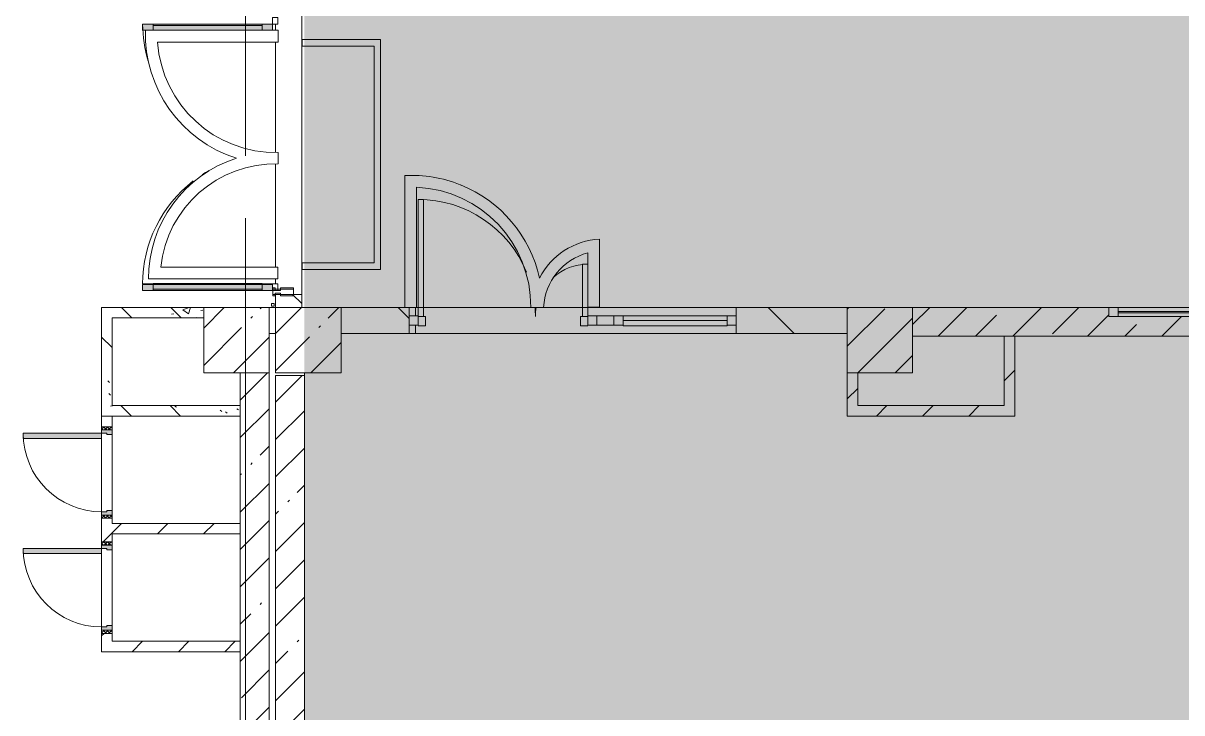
# Model space of a CAD drawing. Header units: millimetres. Extents: x 35146 to 234858, y -8553 to 29000.
# Drawn here: x 142284 to 151142, y 4803 to 10072 of the extents above; entities that cross this region are included whole.
import ezdxf

# ---------------------------------------------------------------- set-up
doc = ezdxf.new("R2010")
doc.units = ezdxf.units.MM
doc.linetypes.add('Осевая', pattern=[3175, 635, -476.25, 1587.5, -476.25])
doc.layers.add('A-DETL-GENF-3', color=7, linetype='Continuous', lineweight=9, true_color=0xc0c0c0, transparency=0.4)
for name, color, linetype, lineweight, true_color in [('A-DETL-GENF-4', 7, 'Continuous', 5, 0xe2e2e2), ('A-DETL-GENF-5', 7, 'Continuous', 5, 0xaaaaaa), ('A-DETL-GENF-6', 7, 'Continuous', 5, 0xb7b7b7), ('A-DOOR-1', 7, 'Continuous', 5, 0xaaaaaa), ('A-DOOR-2', 7, 'Continuous', 5, 0xe2e2e2), ('A-DOOR-3', 7, 'Continuous', 5, 0xb7b7b7), ('A-DOOR-FRAM-1', 7, 'Continuous', 5, 0xe2e2e2), ('A-DOOR-FRAM-2', 7, 'Continuous', 5, 0xaaaaaa), ('A-FLOR-1', 7, 'Continuous', 5, 0xaaaaaa), ('A-FLOR-2', 7, 'Continuous', 5, 0xb7b7b7), ('A-GLAZ-3', 7, 'Continuous', 5, 0x737373), ('A-GLAZ-CURT-2', 7, 'Continuous', 5, 0x737373), ('A-GLAZ-CWMG-4', 7, 'Continuous', 5, 0x737373), ('A-WALL-5', 7, 'Continuous', 9, 0x737373), ('I-WALL-4', 7, 'Continuous', 5, 0x737373), ('I-WALL-5', 7, 'Continuous', 5, 0x787878), ('S-COLS-2', 7, 'Continuous', 5, 0x737373)]:
    doc.layers.add(name, color=color, linetype=linetype, lineweight=lineweight, true_color=true_color)
for name, color, linetype, lineweight in [('A-GLAZ-CWMG-2', 7, 'Continuous', 5), ('A-WALL', 7, 'Continuous', 9), ('A-WALL-4', 7, 'Continuous', 5), ('I-WALL-3', 7, 'Continuous', 5), ('S-COLS-1', 7, 'Continuous', 5), ('Оси', 7, 'Continuous', 9), ('Оси-2', 7, 'Осевая', 9)]:
    doc.layers.add(name, color=color, linetype=linetype, lineweight=lineweight)
pattern_1 = [(45, (-38790, -7650), (-285.123, 285.123), []), (45, (-38504.88, -7650), (-285.123, 285.123), [504.031, -100.806, 16.764, -84.042])]
pattern_2 = [(45, (105674.2, 0), (-176.7767, 176.7767), [])]
pattern_3 = [(45, (105674.2, 0), (-285.123, 285.123), []), (45, (105959.3, 0), (-285.123, 285.123), [504.031, -100.806, 16.764, -84.042])]
pattern_4 = [(135, (105674.2, 0), (-353.5534, -353.5534), [])]
pattern_5 = [(135, (105674.2, 0), (-377.171, -377.171), [533.4, -88.9, 17.78, -88.9]), (135, (105674.2, 376.94), (-377.171, -377.171), []), (50, (105674.2, 0), (637.6445, -55.7866), [66.675, -733.425]), (355, (105674.2, 0), (-123.349, 668.699), [53.34, -586.74]), (100.451, (105727.3, -4.65), (514.299, 612.908), [56.665, -623.315]), (46.184, (105674.2, 177.8), (948.776, -147.15), [100.012, -1100.137]), (96.636, (105753.3, 165.5), (830.91, 865.997), [84.998, -934.973]), (351.184, (105674.2, 177.8), (830.918, 865.988), [80.01, -880.11]), (21, (105763.1, 133.35), (530.6506, -357.928), [66.675, -733.425]), (326, (105763.1, 133.35), (216.308, 644.658), [53.34, -586.74]), (71.451, (105807.3, 103.5), (746.96, 286.724), [56.665, -623.315]), (37.5, (105674.2, 0), (10.8105, 295.9426), [16.764, -562.864, 16.764, -578.866, -588.962]), (37.5, (105674.2, 0), (10.8105, 295.9426), [-1175.258, 16.764, -572.198]), (7.5, (105674.2, 0), (233.8692, 350.6318), [16.764, -322.834, 16.764, -549.529, -224.472]), (7.5, (105674.2, 0), (233.8692, 350.6318), [-905.891, 16.764, -207.708]), (327.5, (105475.94, 0), (474.5678, -20.0513), [16.764, -205.486, 16.764, -676.656, -920.115]), (327.5, (105475.94, 0), (474.5678, -20.0513), [-915.67, 16.764, -903.351]), (317.5, (105387.04, 0), (518.452, 88.9934), [16.764, -272.161, 16.764, -443.738, -653.415]), (317.5, (105387.04, 0), (518.452, 88.9934), [-749.427, 16.764, -636.651])]

# ---------------------------------------------------------------- blocks, each defined once
blk = doc.blocks.new('BSC_Колонна _Прямоугольная - 500х500-23286270-2_5_2_птичка')
at = {"layer": 'S-COLS-1'}
h = blk.add_hatch(dxfattribs=at)
h.set_pattern_fill('FP_70', color=256, style=0, pattern_type=2)
h.set_pattern_definition(pattern_1)
h.paths.add_polyline_path([(-30, -250), (-30, 250), (-250, 250), (-250, -250)])
h = blk.add_hatch(dxfattribs=at)
h.set_pattern_fill('FP_70', color=256, style=0, pattern_type=2)
h.set_pattern_definition(pattern_1)
h.paths.add_polyline_path([(-30, -250), (250, -250), (250, 250), (-30, 250), (-30, 100.3)])
for p, q in [((-30, 250), (-250, 250)), ((-250, 250), (-250, -250)), ((-250, -250), (-30, -250))]:
    blk.add_line(p, q, dxfattribs=at)
at = {"layer": 'S-COLS-2'}
for p, q in [((250, 250), (-30, 250)), ((250, -250), (250, 250)), ((-30, -250), (250, -250))]:
    blk.add_line(p, q, dxfattribs=at)
blk = doc.blocks.new('BSC_Колонна _Прямоугольная - 500х500-V37-2_5_2_птичка')
at = {"layer": 'S-COLS-1'}
h = blk.add_hatch(dxfattribs=at)
h.set_pattern_fill('FP_71', color=256, style=0, pattern_type=2)
h.set_pattern_definition([(45, (-43160, -7650), (-285.123, 285.123), []), (45, (-42874.88, -7650), (-285.123, 285.123), [504.031, -100.806, 16.764, -84.042])])
h.paths.add_polyline_path([(-250, -250), (250, -250), (250, 250), (-250, 250)])
at = {"layer": 'S-COLS-2'}
for p, q in [((250, 250), (-250, 250)), ((-250, 250), (-250, -250)), ((250, -250), (250, 250)), ((-250, -250), (250, -250))]:
    blk.add_line(p, q, dxfattribs=at)
blk = doc.blocks.new('BSC_Колонна _Прямоугольная - 500х500-V118-2_5_2_птичка')
at = {"layer": 'S-COLS-1'}
h = blk.add_hatch(dxfattribs=at)
h.set_pattern_fill('FP_152', color=256, style=0, pattern_type=2)
h.set_pattern_definition([(45, (-38240, -7650), (-285.123, 285.123), []), (45, (-37954.88, -7650), (-285.123, 285.123), [504.031, -100.806, 16.764, -84.042])])
h.paths.add_polyline_path([(-250, -250), (250, -250), (250, 250), (-250, 250), (-250, 100.3)])
for p, q in [((250, 250), (-250, 250)), ((-250, 250), (-250, -250)), ((250, -250), (250, 250)), ((-250, -250), (250, -250))]:
    blk.add_line(p, q, dxfattribs=at)
blk = doc.blocks.new('110_Дверь_СКБ_1Ст - д-18 700x2100h_Технический шкаф ЭОМ и СС-21511926-2_5_2_птичка')
at = {"layer": 'A-DOOR-1'}
h = blk.add_hatch(dxfattribs=at)
h.set_pattern_fill('FP_156', color=256, style=0, pattern_type=2)
h.set_pattern_definition([(135, (1951.41, 104.685), (-14.14214, -14.14214), []), (225, (1951.41, 104.685), (14.14214, -14.14214), [])])
h.paths.add_polyline_path([(337.5, -40), (362.5, -40), (362.5, 40), (337.5, 40)])
at = {"layer": 'A-DOOR-2'}
h = blk.add_hatch(color=256, dxfattribs=at)
h.paths.add_polyline_path([(-312.5, -40), (-277.5, -40), (-277.5, 0), (-287.5, 0), (-287.5, 40), (-312.5, 40)])
h.paths.add_polyline_path([(302.5, 0), (302.5, -40), (337.5, -40), (337.5, 40), (312.5, 40), (312.5, 0)])
at = {"layer": 'A-DOOR-FRAM-1'}
blk.add_hatch(color=256, dxfattribs=at).paths.add_polyline_path([(272.5, 640), (272.5, 40), (312.5, 40), (312.5, 640)])
at = {"layer": 'A-DOOR-FRAM-2'}
h = blk.add_hatch(dxfattribs=at)
h.set_pattern_fill('FP_157', color=256, style=0, pattern_type=2)
h.set_pattern_definition([(45, (-171.384, 104.685), (-14.1421, 14.1421), []), (135, (-171.384, 104.685), (-14.1421, -14.1421), [])])
h.paths.add_polyline_path([(-337.5, -40), (-312.5, -40), (-312.5, 40), (-337.5, 40)])
at = {"layer": 'A-DOOR-1'}
for p, q in [((312.5, 640), (272.5, 640)), ((272.5, 640), (272.5, 40)), ((312.5, 40), (312.5, 640)), ((272.5, 40), (312.5, 40))]:
    blk.add_line(p, q, dxfattribs=at)
blk.add_arc((312.5, 40), 600, 90, 180, dxfattribs=at)
at = {"layer": 'A-DOOR-FRAM-2'}
for p, q in [((-312.5, 40), (-337.5, 40)), ((-337.5, 40), (-337.5, -40)), ((-287.5, 40), (-312.5, 40)), ((-312.5, 40), (-312.5, -40)), ((-312.5, -40), (-312.5, 40)), ((-287.5, 0), (-287.5, 40)), ((-287.5, 40), (272.5, 40)), ((312.5, 40), (312.5, 0)), ((337.5, 40), (312.5, 40)), ((337.5, -40), (337.5, 40)), ((362.5, 40), (337.5, 40)), ((337.5, 40), (337.5, -40)), ((362.5, -40), (362.5, 40)), ((-337.5, -40), (-312.5, -40)), ((-312.5, -40), (-277.5, -40)), ((-277.5, 0), (-287.5, 0)), ((-277.5, -40), (-277.5, 0)), ((302.5, -40), (-277.5, -40)), ((312.5, 0), (302.5, 0)), ((302.5, 0), (302.5, -40)), ((302.5, -40), (337.5, -40)), ((337.5, -40), (362.5, -40))]:
    blk.add_line(p, q, dxfattribs=at)
blk = doc.blocks.new('120_Окно_СКБ_1Ст - 120_Окно_СКБ_1Ст 400х1200 EI30-24228621-2_5_2_птичка')
at = {"layer": 'A-GLAZ-3'}
for p, q in [((-600, 40), (-600, 110)), ((-600, 110), (-530, 110)), ((600, 110), (-600, 110)), ((-530, 110), (-530, 40)), ((530, 40), (530, 110)), ((530, 110), (600, 110)), ((600, 110), (600, 40)), ((-530, 40), (-600, 40)), ((-600, 40), (600, 40)), ((530, 80), (-530, 80)), ((530, 70), (-530, 70)), ((600, 40), (530, 40))]:
    blk.add_line(p, q, dxfattribs=at)
blk = doc.blocks.new('Прямоугольный импост - Импост структурный с накладкой - 160мм Темный-31239214-2_5_2_птичка')
at = {"layer": 'A-GLAZ-CWMG-2'}
for p, q in [((-50, 0), (-50, 17)), ((-50, 17), (0, 17)), ((-40, 0), (-50, 0)), ((-40, -40), (-40, 0)), ((0, 0), (-10, 0)), ((-10, 0), (-10, -40)), ((0, 17), (0, 0)), ((-50, -140), (-50, -40)), ((-50, -40), (-40, -40)), ((-10, -40), (0, -40)), ((0, -40), (0, -140)), ((0, -140), (-50, -140))]:
    blk.add_line(p, q, dxfattribs=at)
blk = doc.blocks.new('Дверь_Витражная_остекление_ - ДВН_ДАО_Главный вход_1800 в свету 5-32258809-2_5_2_птичка')
at = {"layer": 'A-DETL-GENF-4'}
for points in [[(-947.5, -723.4), (-947.5, -20), (-992.5, -20), (-992.5, -1012.5), (-947.5, -1012.5)], [(1042.5, -1012.5), (1042.5, -20), (997.5, -20), (997.5, -1012.5)]]:
    blk.add_hatch(color=256, dxfattribs=at).paths.add_polyline_path(points)
at = {"layer": 'A-DETL-GENF-5'}
for p, q in [((-947.5, -20), (-992.5, -20)), ((-992.5, -1012.5), (-992.5, -20)), ((-947.5, -20), (-992.5, -20)), ((-992.5, -20), (-992.5, -1012.5)), ((-947.5, -1012.5), (-947.5, -20)), ((-947.5, -1012.5), (-947.5, -20)), ((997.5, -1012.5), (997.5, -20)), ((997.5, -20), (997.5, -1012.5)), ((1042.5, -1012.5), (1042.5, -20)), ((1042.5, -1012.5), (1042.5, -20)), ((-992.5, -100), (-947.5, -100)), ((-982.5, -932.5), (-982.5, -100)), ((988.5, -932.5), (988.5, -100)), ((1042.5, -100), (997.5, -100)), ((1032.5, -932.5), (1032.5, -100)), ((-992.5, -932.5), (-947.5, -932.5)), ((1042.5, -932.5), (997.5, -932.5)), ((-992.5, -1012.5), (-947.5, -1012.5)), ((-992.5, -1012.5), (-947.5, -1012.5)), ((1042.5, -1012.5), (997.5, -1012.5)), ((997.5, -1012.5), (1042.5, -1012.5))]:
    blk.add_line(p, q, dxfattribs=at)
at = {"layer": 'A-DOOR-1'}
for p, q in [((-1042.5, 20), (-992.5, 20)), ((-1042.5, -20), (-1042.5, 20)), ((-992.5, 20), (-992.5, -20)), ((992.5, 20), (1042.5, 20)), ((992.5, -20), (992.5, 20)), ((1042.5, 20), (1042.5, -20)), ((-992.5, -20), (-1042.5, -20)), ((-992.5, -1012.5), (-992.5, -20)), ((992.5, -1012.5), (992.5, -20)), ((1042.5, -20), (992.5, -20))]:
    blk.add_line(p, q, dxfattribs=at)
for centre, start, end in [((992.5, -20), 209.21115, 212.8228), ((992.5, -20), 217.57984, 270), ((-992.5, -20), 270, 286.54233)]:
    blk.add_arc(centre, 992.5, start, end, dxfattribs=at)
blk = doc.blocks.new('Прямоугольный импост - Импост структурный с накладкой - 160мм Темный-31915521-2_5_2_птичка')
at = {"layer": 'A-GLAZ-CWMG-2'}
for p, q in [((-25, 0), (-25, 17)), ((-25, 17), (25, 17)), ((-15, 0), (-25, 0)), ((-15, -40), (-15, 0)), ((25, 0), (15, 0)), ((15, 0), (15, -40)), ((25, 17), (25, 0)), ((-25, -140), (-25, -40)), ((-25, -40), (-15, -40)), ((15, -40), (25, -40)), ((25, -40), (25, -140)), ((25, -140), (-25, -140))]:
    blk.add_line(p, q, dxfattribs=at)
blk = doc.blocks.new('Прямоугольный импост - 50 x 70 мм-V190-2_5_2_птичка')
at = {"layer": 'A-GLAZ-CWMG-4'}
for p, q in [((-70, 35), (0, 35)), ((-70, -35), (-70, 35)), ((0, 35), (0, -35)), ((0, -35), (-70, -35))]:
    blk.add_line(p, q, dxfattribs=at)
blk = doc.blocks.new('Дверь_Витражная_остекление_ - ДВН_ДАО_Главный вход_1200 в свету-V191-2_5_2_птичка')
at = {"layer": 'A-DOOR-2'}
for points in [[(-647.5, 30), (-607.5, 30), (-610.8, 925), (-647.5, 925), (-647.5, 35)], [(647.5, 30), (647.5, 430), (607.5, 430), (607.5, 30)]]:
    blk.add_hatch(color=256, dxfattribs=at).paths.add_polyline_path(points)
at = {"layer": 'A-DETL-GENF-6'}
for p, q in [((-607.5, 925), (-647.5, 925)), ((-647.5, 925), (-647.5, 35)), ((-607.5, 30), (-607.5, 925)), ((647.5, 430), (607.5, 430)), ((607.5, 430), (607.5, 30)), ((647.5, 35), (647.5, 430)), ((-647.5, 30), (-607.5, 30)), ((-592.5, 30), (-647.5, 30)), ((-592.5, -40), (-592.5, 30)), ((592.5, -40), (592.5, 30)), ((592.5, 30), (647.5, 30)), ((607.5, 30), (647.5, 30)), ((-647.5, -40), (-592.5, -40)), ((647.5, -40), (592.5, -40))]:
    blk.add_line(p, q, dxfattribs=at)
at = {"layer": 'A-DOOR-3'}
for p, q in [((-647.5, 925), (-647.5, 35)), ((647.5, 430), (647.5, 35))]:
    blk.add_line(p, q, dxfattribs=at)
for centre, radius, start, end in [((-647.5, 30), 895, 22.29231, 90), ((647.5, 30), 400, 90, 131.44756), ((-647.5, 30), 895, 360, 4.55581), ((647.5, 30), 400, 169.71082, 180)]:
    blk.add_arc(centre, radius, start, end, dxfattribs=at)
blk = doc.blocks.new('Системная панель - Стемалит - 40мм-V192-2_5_2_птичка')
at = {"layer": 'A-GLAZ-CURT-2'}
for p, q in [((65, 35), (-65, 35)), ((-65, 35), (-65, -35)), ((65, -35), (65, 35)), ((-65, -35), (65, -35))]:
    blk.add_line(p, q, dxfattribs=at)
blk = doc.blocks.new('Прямоугольный импост - 50 x 70 мм-V193-2_5_2_птичка')
at = {"layer": 'A-GLAZ-CWMG-4'}
for p, q in [((-35, 35), (35, 35)), ((-35, -35), (-35, 35)), ((35, 35), (35, -35)), ((35, -35), (-35, -35))]:
    blk.add_line(p, q, dxfattribs=at)
blk = doc.blocks.new('Прямоугольный импост - 50 x 70 мм-V194-2_5_2_птичка')
at = {"layer": 'A-GLAZ-CWMG-4'}
for p, q in [((0, 35), (-70, 35)), ((-70, 35), (-70, -35)), ((0, -35), (0, 35)), ((-70, -35), (0, -35))]:
    blk.add_line(p, q, dxfattribs=at)
blk = doc.blocks.new('Системная панель - Стекло - 40мм-V195-2_5_2_птичка')
at = {"layer": 'A-GLAZ-CURT-2'}
for p, q in [((397.5, 0), (-397.5, 0)), ((-397.5, 0), (-397.5, -40)), ((397.5, -40), (397.5, 0)), ((-397.5, -40), (397.5, -40))]:
    blk.add_line(p, q, dxfattribs=at)
blk = doc.blocks.new('Прямоугольный импост - 50 x 70 мм-V196-2_5_2_птичка')
at = {"layer": 'A-GLAZ-CWMG-4'}
for p, q in [((-35, 35), (35, 35)), ((-35, -35), (-35, 35)), ((35, 35), (35, -35)), ((35, -35), (-35, -35))]:
    blk.add_line(p, q, dxfattribs=at)
blk = doc.blocks.new('Прямоугольный импост - 50 x 70 мм-V197-2_5_2_птичка')
at = {"layer": 'A-GLAZ-CWMG-4'}
blk.add_line((41991, 7835), (41196, 7835), dxfattribs=at)

msp = doc.modelspace()

# ---------------------------------------------------------------- hatches: boundary and pattern name
at = {"layer": 'A-DETL-GENF-3'}
msp.add_hatch(color=256, dxfattribs=at).paths.add_polyline_path([(181515.1, -280), (181534.2, -280), (181534.2, 3300), (190534.2, 3300), (190534.2, 27350), (147584.2, 27350), (147584.2, 23778), (144434.2, 23778), (144434.2, -280), (180587.6, -280)])
at = {"layer": 'I-WALL-3'}
h = msp.add_hatch(dxfattribs=at)
h.set_pattern_fill('FP_99', color=256, style=0, pattern_type=2)
h.set_pattern_definition(pattern_4)
h.paths.add_polyline_path([(144214.2, 7900), (144414.2, 7900), (144414.2, 8000), (144214.2, 8000)])
h.paths.add_polyline_path([(144214.2, 10130), (144414.2, 10130), (144414.2, 10230), (144214.2, 10230)])
h = msp.add_hatch(dxfattribs=at)
h.set_pattern_fill('FP_99', color=256, style=0, pattern_type=2)
h.set_pattern_definition(pattern_4)
h.paths.add_polyline_path([(144164.2, 7700), (144214.2, 7700), (144214.2, 7900), (144164.2, 7900), (144164.2, 7750.3)])
h = msp.add_hatch(dxfattribs=at)
h.set_pattern_fill('FP_99', color=256, style=0, pattern_type=2)
h.set_pattern_definition(pattern_4)
h.paths.add_polyline_path([(148584.2, 7700), (148584.2, 7900), (147735.2, 7900), (147735.2, 7700)])
h.paths.add_polyline_path([(145235.2, 7700), (145235.2, 7900), (144714.2, 7900), (144714.2, 7700)])
h = msp.add_hatch(dxfattribs=at)
h.set_pattern_fill('FP_96', color=256, style=0, pattern_type=2)
h.set_pattern_definition(pattern_3)
h.paths.add_polyline_path([(150907, 7680), (153084.2, 7680), (153084.2, 7900), (151784.2, 7900), (151784.2, 7830), (150584.2, 7830), (150584.2, 7900), (149084.2, 7900), (149084.2, 7680), (149864.2, 7680)])
h = msp.add_hatch(dxfattribs=at)
h.set_pattern_fill('FP_100', color=256, style=0, pattern_type=2)
h.set_pattern_definition(pattern_2)
h.paths.add_polyline_path([(149864.2, 7070), (149864.2, 7680), (149784.2, 7680), (149784.2, 7070)])
h = msp.add_hatch(dxfattribs=at)
h.set_pattern_fill('FP_96', color=256, style=0, pattern_type=2)
h.set_pattern_definition(pattern_3)
h.paths.add_polyline_path([(143944.2, 400), (144164.2, 400), (144164.2, 7400), (143944.2, 7400), (143944.2, 808.9)])
h = msp.add_hatch(dxfattribs=at)
h.set_pattern_fill('FP_96', color=256, style=0, pattern_type=2)
h.set_pattern_definition(pattern_3)
h.paths.add_polyline_path([(144214.2, 410), (144434.2, 410), (144434.2, 7380), (144214.2, 7380), (144214.2, 808.9)])
h = msp.add_hatch(dxfattribs=at)
h.set_pattern_fill('FP_100', color=256, style=0, pattern_type=2)
h.set_pattern_definition(pattern_2)
h.paths.add_polyline_path([(148664.2, 7150), (148664.2, 7400), (148584.2, 7400), (148584.2, 7150)])
h = msp.add_hatch(dxfattribs=at)
h.set_pattern_fill('FP_100', color=256, style=0, pattern_type=2)
h.set_pattern_definition(pattern_2)
h.paths.add_polyline_path([(149784.2, 7070), (149784.2, 7150), (148584.2, 7150), (148584.2, 7070), (149051.9, 7070)])
h = msp.add_hatch(dxfattribs=at)
h.set_pattern_fill('FP_100', color=256, style=0, pattern_type=2)
h.set_pattern_definition(pattern_2)
h.paths.add_polyline_path([(142884.2, 5270), (142964.2, 5270), (142964.2, 5409), (142884.2, 5409)])
h.paths.add_polyline_path([(142884.2, 6109), (142964.2, 6109), (142964.2, 6289), (142884.2, 6289)])
h.paths.add_polyline_path([(142964.2, 6989), (142964.2, 7070), (142884.2, 7070), (142884.2, 6989)])
h = msp.add_hatch(dxfattribs=at)
h.set_pattern_fill('FP_100', color=256, style=0, pattern_type=2)
h.set_pattern_definition(pattern_2)
h.paths.add_polyline_path([(143944.2, 6170), (143944.2, 6250), (142964.2, 6250), (142964.2, 6170), (143486.8, 6170)])
h = msp.add_hatch(dxfattribs=at)
h.set_pattern_fill('FP_100', color=256, style=0, pattern_type=2)
h.set_pattern_definition(pattern_2)
h.paths.add_polyline_path([(143944.2, 5270), (143944.2, 5350), (142964.2, 5350), (142964.2, 5270), (143486.8, 5270)])
at = {"layer": 'I-WALL-5'}
h = msp.add_hatch(dxfattribs=at)
h.set_pattern_fill('FP_109', color=256, style=0, pattern_type=2)
h.set_pattern_definition(pattern_5)
h.paths.add_polyline_path([(142884.2, 7150), (142964.2, 7150), (142964.2, 7900), (142884.2, 7900), (142884.2, 7750.3)])
h = msp.add_hatch(dxfattribs=at)
h.set_pattern_fill('FP_109', color=256, style=0, pattern_type=2)
h.set_pattern_definition(pattern_5)
h.paths.add_polyline_path([(143486.8, 7820), (143664.2, 7820), (143664.2, 7900), (142964.2, 7900), (142964.2, 7820)])
h = msp.add_hatch(dxfattribs=at)
h.set_pattern_fill('FP_109', color=256, style=0, pattern_type=2)
h.set_pattern_definition(pattern_5)
h.paths.add_polyline_path([(142884.2, 7070), (143944.2, 7070), (143944.2, 7150), (142884.2, 7150)])

# ---------------------------------------------------------------- linework, layer by layer
at = {"layer": 'A-FLOR-1'}
for p, q in [((144232.6, 10018), (143218.9, 10018)), ((144214.2, 10064.1), (144214.2, 10018)), ((144232.6, 9928), (144232.6, 10018)), ((143310.9, 9928), (144232.6, 9928)), ((144214.2, 9928), (144214.2, 9083.9)), ((144417, 9947.2), (144417, 9897.2)), ((144232.6, 8996.7), (144232.6, 9083.1)), ((144214.2, 8996.1), (144214.2, 8208)), ((144417, 8241.3), (144417, 8191.3)), ((144231.2, 8208), (143336.8, 8208)), ((144231.2, 8118), (144231.2, 8208)), ((143242.2, 8118), (144231.2, 8118)), ((144214.2, 8118), (144214.2, 8080))]:
    msp.add_line(p, q, dxfattribs=at)
for centre, radius, start, end in [((144218.6, 9993), 1000, 178.56746, 252.28756), ((144218.6, 9993), 910, 184.09604, 270.88287), ((144211.2, 8118), 969, 107.84035, 180), ((144211.2, 8118), 879, 88.60541, 174.12324)]:
    msp.add_arc(centre, radius, start, end, dxfattribs=at)
at = {"layer": 'A-FLOR-2'}
for p, q in [((145017, 9947.2), (144417, 9947.2)), ((145017, 8191.3), (145017, 9947.2)), ((144417, 9897.2), (144967, 9897.2)), ((144967, 9897.2), (144967, 8241.3)), ((145202.3, 8907.6), (145202.3, 7900)), ((145292.3, 7900), (145292.3, 8818.2)), ((146691.2, 7903), (146691.2, 8421.4)), ((144967, 8241.3), (144417, 8241.3)), ((146601.2, 8317.2), (146601.2, 7903)), ((144417, 8191.3), (145017, 8191.3)), ((147735.2, 7900), (145235.2, 7900)), ((145284.2, 7900), (145284.2, 7835)), ((145292.3, 7900), (146164.8, 7900)), ((146262.7, 7900), (147735.2, 7900)), ((146601.2, 7903), (146691.2, 7903)), ((145284.2, 7765), (145284.2, 7700)), ((144434.2, 7400), (144434.2, 7380))]:
    msp.add_line(p, q, dxfattribs=at)
for centre, radius, start, end in [((145254.8, 7909), 1000, 68.22304, 93.01125), ((145254.8, 7909), 910, 359.43333, 87.64026), ((145254.8, 7909), 1000, 12.44956, 68.09182), ((146716.2, 7878), 544, 92.63401, 153.04618), ((146716.2, 7878), 454, 104.67311, 177.22246)]:
    msp.add_arc(centre, radius, start, end, dxfattribs=at)
at = {"layer": 'A-WALL'}
for p, q in [((143944.2, 7070), (143944.2, 7150)), ((142964.2, 7070), (142884.2, 7070)), ((143944.2, 6170), (143944.2, 6250)), ((143944.2, 5270), (143944.2, 5350))]:
    msp.add_line(p, q, dxfattribs=at)
at = {"layer": 'A-WALL-4'}
for p, q in [((144203.7, 7931), (144183.7, 7931)), ((144183.7, 7931), (144183.7, 7911)), ((144183.7, 7911), (144203.7, 7911)), ((144203.7, 7911), (144203.7, 7931))]:
    msp.add_line(p, q, dxfattribs=at)
at = {"layer": 'A-WALL-5'}
msp.add_line((149864.2, 7680), (149784.2, 7680), dxfattribs=at)
at = {"layer": 'I-WALL-3'}
for p, q in [((144414.2, 10230), (144414.2, 7900)), ((144214.2, 10018), (144214.2, 10064.1)), ((144214.2, 9083.9), (144214.2, 9928)), ((144214.2, 8208), (144214.2, 8996.1)), ((144214.2, 8080), (144214.2, 8118)), ((144414.2, 8000), (144214.2, 8000)), ((144214.2, 8000), (144214.2, 7900)), ((143664.2, 7900), (142884.2, 7900)), ((142884.2, 7900), (142884.2, 6989)), ((144214.2, 7900), (144164.2, 7900)), ((142964.2, 7820), (143664.2, 7820)), ((142964.2, 7150), (142964.2, 7820)), ((144164.2, 7700), (144214.2, 7700)), ((143944.2, 7400), (143944.2, 7150)), ((144164.2, 400), (144164.2, 7400)), ((144434.2, 7380), (144214.2, 7380)), ((144214.2, 7380), (144214.2, 410)), ((143944.2, 7150), (142964.2, 7150)), ((142964.2, 7070), (143944.2, 7070)), ((142964.2, 6989), (142964.2, 7070)), ((143944.2, 7070), (143944.2, 6250)), ((142884.2, 6289), (142884.2, 6109)), ((142964.2, 6250), (142964.2, 6289)), ((143944.2, 6250), (142964.2, 6250)), ((142964.2, 6109), (142964.2, 6170)), ((142964.2, 6170), (143944.2, 6170)), ((143944.2, 6170), (143944.2, 5350)), ((142884.2, 5409), (142884.2, 5270)), ((142964.2, 5350), (142964.2, 5409)), ((143944.2, 5350), (142964.2, 5350)), ((142884.2, 5270), (143944.2, 5270)), ((143944.2, 5270), (143944.2, 400))]:
    msp.add_line(p, q, dxfattribs=at)
at = {"layer": 'I-WALL-4'}
for p, q in [((145235.2, 7900), (144714.2, 7900)), ((145235.2, 7700), (145235.2, 7900)), ((147735.2, 7900), (147735.2, 7700)), ((147735.2, 7900), (148584.2, 7900)), ((150584.2, 7900), (149084.2, 7900)), ((148584.2, 7700), (144714.2, 7700)), ((149084.2, 7680), (149784.2, 7680)), ((149784.2, 7680), (149784.2, 7150)), ((149864.2, 7070), (149864.2, 7680)), ((149864.2, 7680), (152454.2, 7680)), ((144434.2, 800), (144434.2, 7380)), ((148584.2, 7400), (148584.2, 7070)), ((148664.2, 7150), (148664.2, 7400)), ((149784.2, 7150), (148664.2, 7150)), ((148584.2, 7070), (149864.2, 7070))]:
    msp.add_line(p, q, dxfattribs=at)
at = {"layer": 'Оси'}
msp.add_line((143984.2, -4552.8), (143984.2, 7947.2), dxfattribs=at)
at = {"layer": 'Оси-2'}
msp.add_line((143984.2, 7947.2), (143984.2, 11277.7), dxfattribs=at)

# ---------------------------------------------------------------- block references
at = {"layer": 'A-DOOR-1'}
for name, p, rotation in [('Дверь_Витражная_остекление_ - ДВН_ДАО_Главный вход_1800 в свету 5-32258809-2_5_2_птичка', (144210.2, 9072.5), 269.9999999999999), ('110_Дверь_СКБ_1Ст - д-18 700x2100h_Технический шкаф ЭОМ и СС-21511926-2_5_2_птичка', (142924.2, 6626.5), 89.99999999999991), ('110_Дверь_СКБ_1Ст - д-18 700x2100h_Технический шкаф ЭОМ и СС-21511926-2_5_2_птичка', (142924.2, 5746.5), 89.99999999999991)]:
    msp.add_blockref(name, p, dxfattribs=dict(at, rotation=rotation))
at = {"layer": 'A-DOOR-3'}
msp.add_blockref('Дверь_Витражная_остекление_ - ДВН_ДАО_Главный вход_1200 в свету-V191-2_5_2_птичка', (145952.7, 7800), dxfattribs=at)
at = {"layer": 'A-GLAZ-3'}
msp.add_blockref('120_Окно_СКБ_1Ст - 120_Окно_СКБ_1Ст 400х1200 EI30-24228621-2_5_2_птичка', (151184.2, 7790), dxfattribs=at)
at = {"layer": 'A-GLAZ-CURT-2'}
for name, p in [('Системная панель - Стемалит - 40мм-V192-2_5_2_птичка', (146735.2, 7800)), ('Системная панель - Стекло - 40мм-V195-2_5_2_птичка', (147267.7, 7800))]:
    msp.add_blockref(name, p, dxfattribs=at)
at = {"layer": 'A-GLAZ-CWMG-2', "extrusion": (0, 0, -1), "rotation": 270.0000000000001}
for name, p in [('Прямоугольный импост - Импост структурный с накладкой - 160мм Темный-31239214-2_5_2_птичка', (-144210.2, 8000)), ('Прямоугольный импост - Импост структурный с накладкой - 160мм Темный-31915521-2_5_2_птичка', (-144210.2, 8015))]:
    msp.add_blockref(name, p, dxfattribs=at)
at = {"layer": 'A-GLAZ-CWMG-4', "rotation": 180}
msp.add_blockref('Прямоугольный импост - 50 x 70 мм-V194-2_5_2_птичка', (145235.2, 7800), dxfattribs=at)
at = {"layer": 'A-GLAZ-CWMG-4', "extrusion": (0, 0, -1), "rotation": 180}
for name, p in [('Прямоугольный импост - 50 x 70 мм-V193-2_5_2_птичка', (-146635.2, 7800)), ('Прямоугольный импост - 50 x 70 мм-V196-2_5_2_птичка', (-146835.2, 7800)), ('Прямоугольный импост - 50 x 70 мм-V190-2_5_2_птичка', (-147735.2, 7800))]:
    msp.add_blockref(name, p, dxfattribs=at)
at = {"layer": 'A-GLAZ-CWMG-4'}
msp.add_blockref('Прямоугольный импост - 50 x 70 мм-V197-2_5_2_птичка', (105674.2, 0), dxfattribs=at)
at = {"layer": 'S-COLS-1'}
msp.add_blockref('BSC_Колонна _Прямоугольная - 500х500-V118-2_5_2_птичка', (143914.2, 7650), dxfattribs=at)
at = {"layer": 'S-COLS-2'}
for name, p in [('BSC_Колонна _Прямоугольная - 500х500-23286270-2_5_2_птичка', (144464.2, 7650)), ('BSC_Колонна _Прямоугольная - 500х500-V37-2_5_2_птичка', (148834.2, 7650))]:
    msp.add_blockref(name, p, dxfattribs=at)

doc.saveas('drawing.dxf')
